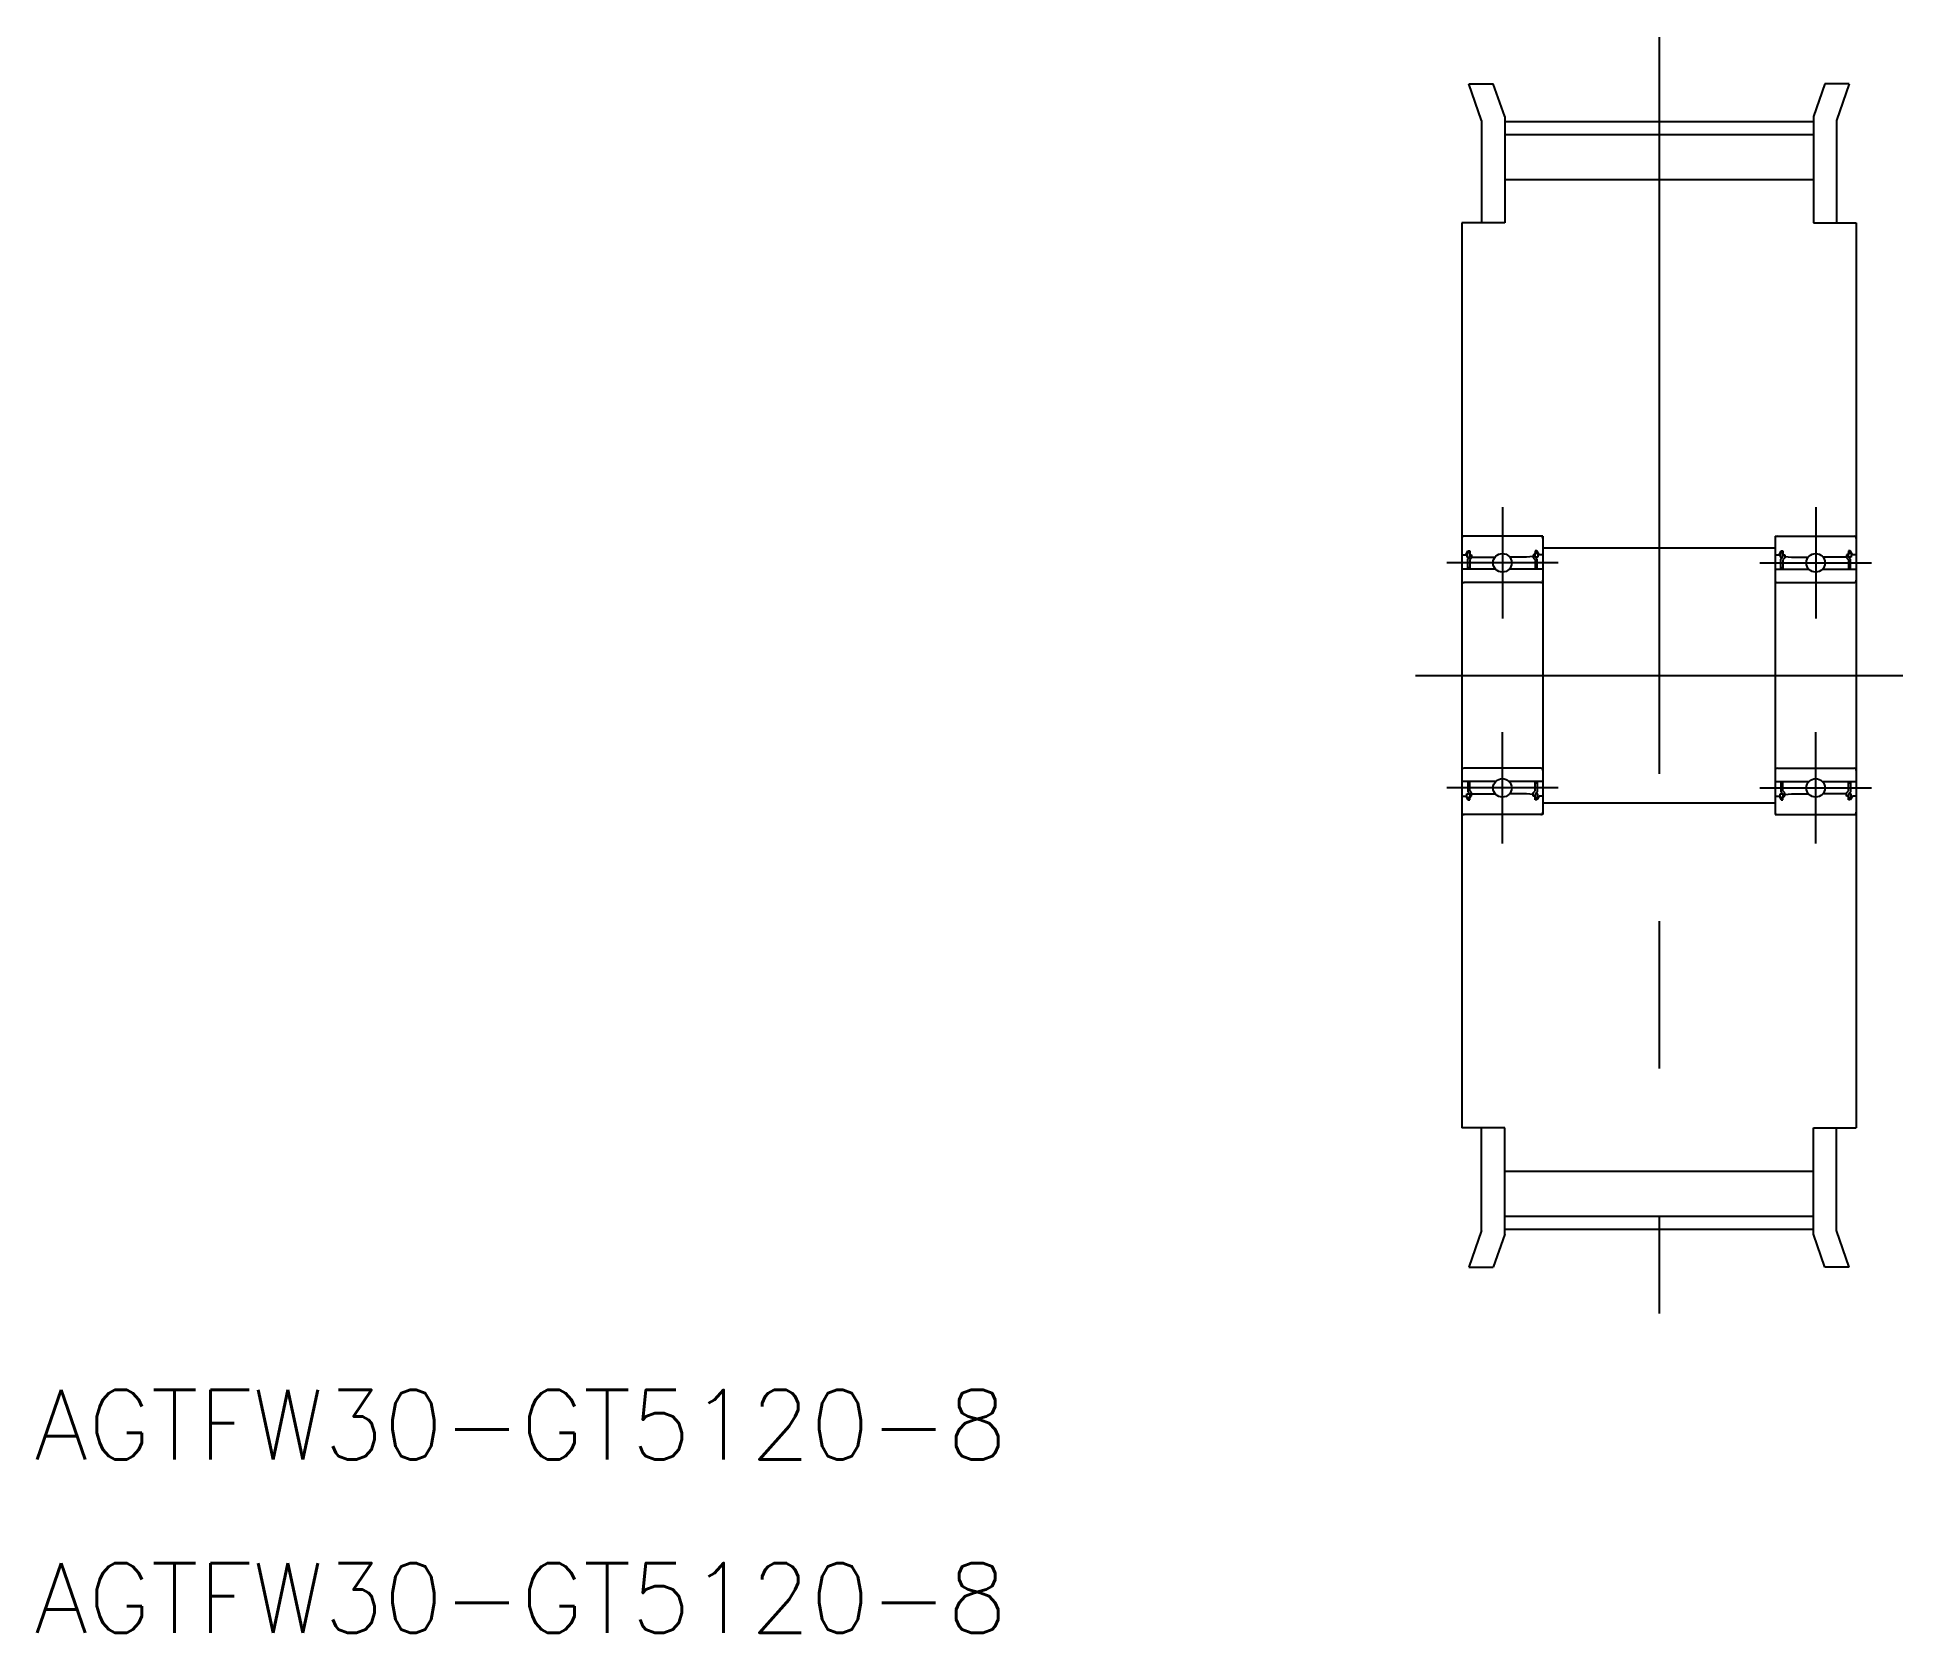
# Model space of a CAD drawing. Extents: x -61.4 to 19, y -41.3 to 27.5.
import ezdxf

# ---------------------------------------------------------------- set-up
doc = ezdxf.new("R2010")
doc.units = 0
doc.linetypes.add('CENTER', pattern=[50.8, 31.75, -6.35, 6.35, -6.35])
doc.layers.get('0').update_dxf_attribs({"linetype": 'CONTINUOUS'})
doc.layers.add('CENTER', color=1, linetype='CENTER')
doc.styles.get("Standard").update_dxf_attribs({"font": 'txt.shx', "height": 3, "bigfont": 'bigfont.shx'})

msp = doc.modelspace()

# ---------------------------------------------------------------- linework, layer by layer
at = {"color": 7, "linetype": 'CONTINUOUS'}
for p, q in [((0.3, 25.5), (1.359, 25.5)), ((0.85, 23.92), (0.3, 25.5)), ((1.85, 24.089), (1.359, 25.5)), ((15.641, 25.5), (15.15, 24.089)), ((16.7, 25.5), (15.641, 25.5)), ((16.7, 25.5), (16.15, 23.92)), ((0.85, 23.92), (0.85, 19.5)), ((1.85, 24.089), (1.85, 19.5)), ((15.15, 24.089), (15.15, 19.5)), ((16.15, 23.92), (16.15, 19.5)), ((1.85, 23.305), (15.15, 23.305)), ((1.85, 21.37), (15.15, 21.37)), ((0, 19.5), (0, -19.5)), ((1.85, 19.5), (0, 19.5)), ((15.15, 19.5), (17, 19.5)), ((17, 19.5), (17, -19.5)), ((3.5, 6), (0, 6)), ((3.5, 6), (3.5, -6)), ((13.5, 6), (13.5, -6)), ((13.5, 6), (17, 6)), ((0, 5.2), (0.17, 5.2)), ((0.17, 5.2), (0.268, 5.37)), ((0.34, 5.285), (0.219, 5.285)), ((0.219, 5.285), (0.219, 5.1)), ((0.219, 5.1), (0.34, 5.1)), ((0.255, 5.015), (0.34, 5.1)), ((0.255, 4.575), (0.255, 5.015)), ((0.268, 5.37), (0.34, 5.37)), ((0.34, 5.37), (0.34, 5.2)), ((0.34, 5.1), (0.34, 5.285)), ((0.34, 5.2), (0.425, 5.2)), ((0.425, 5.065), (0.34, 4.98)), ((0.34, 4.98), (0.34, 4.575)), ((0.425, 5.2), (0.425, 5.065)), ((0.425, 5.13), (0.455, 5.1)), ((0.455, 5.1), (1.438, 5.1)), ((2.795, 5.1), (2.062, 5.1)), ((3.075, 5.13), (2.795, 5.1)), ((3.16, 5.2), (3.075, 5.2)), ((3.075, 5.2), (3.075, 5.065)), ((3.075, 5.065), (3.16, 4.98)), ((3.232, 5.37), (3.16, 5.37)), ((3.16, 5.37), (3.16, 5.2)), ((3.16, 5.285), (3.281, 5.285)), ((3.16, 5.1), (3.16, 5.285)), ((3.245, 5.015), (3.16, 5.1)), ((3.281, 5.1), (3.16, 5.1)), ((3.16, 4.98), (3.16, 4.575)), ((3.33, 5.2), (3.232, 5.37)), ((3.245, 4.575), (3.245, 5.015)), ((3.281, 5.285), (3.281, 5.1)), ((3.5, 5.2), (3.33, 5.2)), ((3.5, 5.5), (13.5, 5.5)), ((13.5, 5.2), (13.67, 5.2)), ((13.67, 5.2), (13.768, 5.37)), ((13.84, 5.285), (13.719, 5.285)), ((13.719, 5.285), (13.719, 5.1)), ((13.719, 5.1), (13.84, 5.1)), ((13.755, 5.015), (13.84, 5.1)), ((13.755, 4.575), (13.755, 5.015)), ((13.768, 5.37), (13.84, 5.37)), ((13.84, 5.37), (13.84, 5.2)), ((13.84, 5.1), (13.84, 5.285)), ((13.84, 5.2), (13.925, 5.2)), ((13.925, 5.065), (13.84, 4.98)), ((13.84, 4.98), (13.84, 4.575)), ((13.925, 5.2), (13.925, 5.065)), ((13.925, 5.13), (14.205, 5.1)), ((14.205, 5.1), (14.938, 5.1)), ((16.545, 5.1), (15.562, 5.1)), ((16.575, 5.13), (16.545, 5.1)), ((16.575, 5.2), (16.575, 5.065)), ((16.66, 5.2), (16.575, 5.2)), ((16.575, 5.065), (16.66, 4.98)), ((16.66, 5.37), (16.66, 5.2)), ((16.732, 5.37), (16.66, 5.37)), ((16.66, 5.1), (16.66, 5.285)), ((16.66, 5.285), (16.781, 5.285)), ((16.745, 5.015), (16.66, 5.1)), ((16.781, 5.1), (16.66, 5.1)), ((16.66, 4.98), (16.66, 4.575)), ((16.83, 5.2), (16.732, 5.37)), ((16.745, 4.575), (16.745, 5.015)), ((16.781, 5.285), (16.781, 5.1)), ((17, 5.2), (16.83, 5.2)), ((1.46, 4.575), (0, 4.575)), ((0.34, 4.628), (0.255, 4.628)), ((3.5, 4.575), (2.04, 4.575)), ((3.16, 4.628), (3.245, 4.628)), ((13.5, 4.575), (14.96, 4.575)), ((13.84, 4.628), (13.755, 4.628)), ((15.54, 4.575), (17, 4.575)), ((16.66, 4.628), (16.745, 4.628)), ((3.4, 4), (0.1, 4)), ((13.6, 4), (16.9, 4)), ((3.4, -4), (0.1, -4)), ((13.6, -4), (16.9, -4)), ((1.46, -4.575), (0, -4.575)), ((0.255, -4.575), (0.255, -5.015)), ((0.34, -4.628), (0.255, -4.628)), ((0.34, -4.98), (0.34, -4.575)), ((3.5, -4.575), (2.04, -4.575)), ((3.16, -4.98), (3.16, -4.575)), ((3.16, -4.628), (3.245, -4.628)), ((3.245, -4.575), (3.245, -5.015)), ((13.5, -4.575), (14.96, -4.575)), ((13.755, -4.575), (13.755, -5.015)), ((13.84, -4.628), (13.755, -4.628)), ((13.84, -4.98), (13.84, -4.575)), ((15.54, -4.575), (17, -4.575)), ((16.66, -4.98), (16.66, -4.575)), ((16.66, -4.628), (16.745, -4.628)), ((16.745, -4.575), (16.745, -5.015)), ((0, -5.2), (0.17, -5.2)), ((0.17, -5.2), (0.268, -5.37)), ((0.219, -5.1), (0.34, -5.1)), ((0.219, -5.285), (0.219, -5.1)), ((0.34, -5.285), (0.219, -5.285)), ((0.255, -5.015), (0.34, -5.1)), ((0.268, -5.37), (0.34, -5.37)), ((0.425, -5.065), (0.34, -4.98)), ((0.34, -5.1), (0.34, -5.285)), ((0.34, -5.37), (0.34, -5.2)), ((0.34, -5.2), (0.425, -5.2)), ((0.425, -5.2), (0.425, -5.065)), ((0.425, -5.13), (0.455, -5.1)), ((0.455, -5.1), (1.438, -5.1)), ((2.795, -5.1), (2.062, -5.1)), ((3.075, -5.13), (2.795, -5.1)), ((3.075, -5.065), (3.16, -4.98)), ((3.075, -5.2), (3.075, -5.065)), ((3.16, -5.2), (3.075, -5.2)), ((3.245, -5.015), (3.16, -5.1)), ((3.281, -5.1), (3.16, -5.1)), ((3.16, -5.1), (3.16, -5.285)), ((3.16, -5.37), (3.16, -5.2)), ((3.16, -5.285), (3.281, -5.285)), ((3.232, -5.37), (3.16, -5.37)), ((3.33, -5.2), (3.232, -5.37)), ((3.281, -5.285), (3.281, -5.1)), ((3.5, -5.2), (3.33, -5.2)), ((3.5, -5.5), (13.5, -5.5)), ((13.5, -5.2), (13.67, -5.2)), ((13.67, -5.2), (13.768, -5.37)), ((13.719, -5.285), (13.719, -5.1)), ((13.719, -5.1), (13.84, -5.1)), ((13.84, -5.285), (13.719, -5.285)), ((13.755, -5.015), (13.84, -5.1)), ((13.768, -5.37), (13.84, -5.37)), ((13.925, -5.065), (13.84, -4.98)), ((13.84, -5.1), (13.84, -5.285)), ((13.84, -5.2), (13.925, -5.2)), ((13.84, -5.37), (13.84, -5.2)), ((13.925, -5.2), (13.925, -5.065)), ((13.925, -5.13), (14.205, -5.1)), ((14.205, -5.1), (14.938, -5.1)), ((16.545, -5.1), (15.562, -5.1)), ((16.575, -5.13), (16.545, -5.1)), ((16.575, -5.065), (16.66, -4.98)), ((16.575, -5.2), (16.575, -5.065)), ((16.66, -5.2), (16.575, -5.2)), ((16.745, -5.015), (16.66, -5.1)), ((16.66, -5.1), (16.66, -5.285)), ((16.781, -5.1), (16.66, -5.1)), ((16.66, -5.37), (16.66, -5.2)), ((16.66, -5.285), (16.781, -5.285)), ((16.732, -5.37), (16.66, -5.37)), ((16.83, -5.2), (16.732, -5.37)), ((16.781, -5.285), (16.781, -5.1)), ((17, -5.2), (16.83, -5.2)), ((3.5, -6), (0, -6)), ((13.5, -6), (17, -6)), ((1.85, -19.5), (0, -19.5)), ((0.85, -23.92), (0.85, -19.5)), ((1.85, -24.089), (1.85, -19.5)), ((15.15, -24.089), (15.15, -19.5)), ((15.15, -19.5), (17, -19.5)), ((16.15, -23.92), (16.15, -19.5)), ((1.85, -21.37), (15.15, -21.37)), ((1.85, -23.305), (15.15, -23.305)), ((0.85, -23.92), (0.3, -25.5)), ((1.85, -24.089), (1.359, -25.5)), ((15.641, -25.5), (15.15, -24.089)), ((16.7, -25.5), (16.15, -23.92)), ((0.3, -25.5), (1.359, -25.5)), ((16.7, -25.5), (15.641, -25.5))]:
    msp.add_line(p, q, dxfattribs=at)
for centre in [(1.75, 4.85), (15.25, 4.85), (1.75, -4.85), (15.25, -4.85)]:
    msp.add_circle(centre, 0.4, dxfattribs=at)
for centre, start, end in [((0.1, 5.9), 90, 180), ((3.4, 5.9), 0, 90), ((13.6, 5.9), 90, 180), ((16.9, 5.9), 0, 90), ((0.1, 4.1), 180, 270), ((3.4, 4.1), 270, 0), ((13.6, 4.1), 180, 270), ((16.9, 4.1), 270, 0), ((0.1, -4.1), 90, 180), ((3.4, -4.1), 360, 90), ((13.6, -4.1), 90, 180), ((16.9, -4.1), 0, 90), ((0.1, -5.9), 180, 270), ((3.4, -5.9), 270, 0), ((13.6, -5.9), 180, 270), ((16.9, -5.9), 270, 0)]:
    msp.add_arc(centre, 0.1, start, end, dxfattribs=at)
at = {"layer": 'CENTER', "color": 1, "linetype": 'CENTER'}
for p, q in [((8.5, 27.5), (8.5, -27.5)), ((1.85, 23.875), (15.15, 23.875)), ((1.75, 7.25), (1.75, 2.45)), ((15.25, 7.25), (15.25, 2.45)), ((4.15, 4.85), (-0.65, 4.85)), ((12.85, 4.85), (17.65, 4.85)), ((-2, 0), (19, 0)), ((1.75, -7.25), (1.75, -2.45)), ((15.25, -7.25), (15.25, -2.45)), ((4.15, -4.85), (-0.65, -4.85)), ((12.85, -4.85), (17.65, -4.85)), ((1.85, -23.875), (15.15, -23.875))]:
    msp.add_line(p, q, dxfattribs=at)

# ---------------------------------------------------------------- texts
at = {"color": 7, "linetype": 'CONTINUOUS'}
for p in [(-61.512, -33.794), (-61.512, -41.26)]:
    msp.add_text('AGTFW30-GT5120-8', height=3, dxfattribs=at).set_placement(p)

doc.saveas('drawing.dxf')
